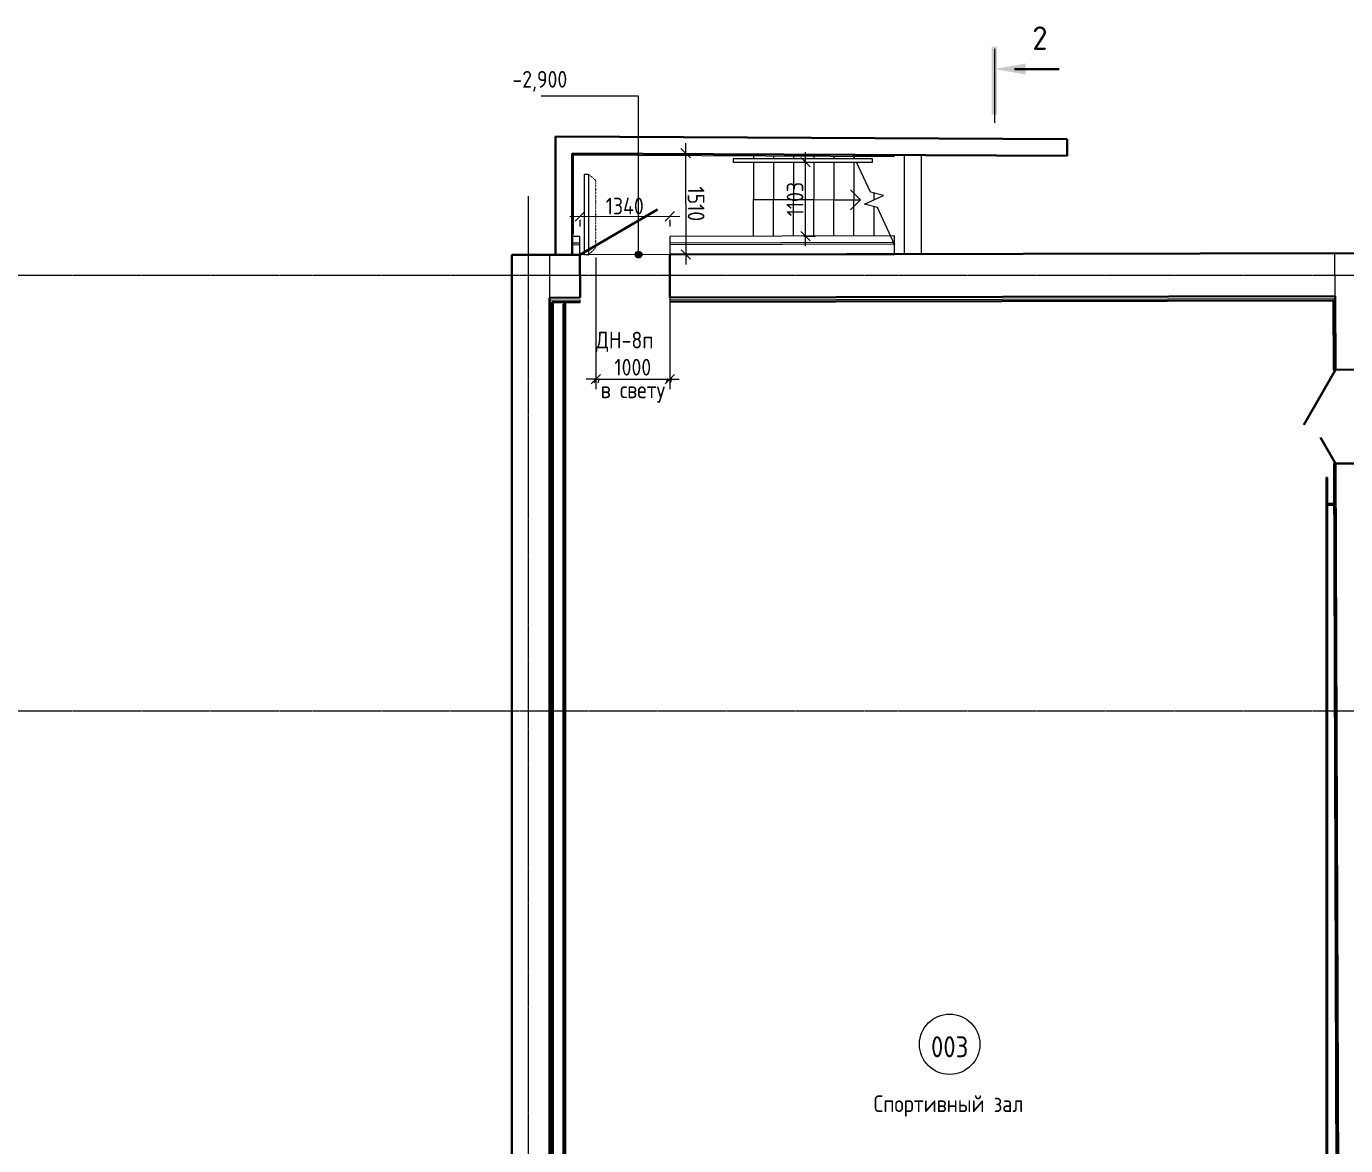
# Model space of a CAD drawing. Header units: millimetres. Extents: x 504091 to 2165846, y 135022 to 442887.
# Drawn here: x 1614382 to 1634057, y 338134 to 354829 of the extents above; entities that cross this region are included whole.
import ezdxf

# ---------------------------------------------------------------- set-up
doc = ezdxf.new("R2010")
doc.units = ezdxf.units.MM
for name, pattern in [('ADSK_Линия сетки', [25, 20, -2.5, 0, -2.5]), ('ADSK_Пунктирная_п1', [0.53, 0, -0.53]), ('ADSK_Штрихпунктирная 2 точки_ш15 п1_5 п1_5 п1_5', [19.5, 15, -1.5, 0, -1.5, 0, -1.5]), ('осеваяX2', [4, 2.5, -0.5, 0.5, -0.5])]:
    doc.linetypes.add(name, pattern=pattern)
doc.layers.get('Defpoints').update_dxf_attribs({"color": 255})
for name, color, linetype, lineweight in [('Аннотация', 7, 'Continuous', 9), ('Двери', 7, 'Continuous', 20), ('Лестницы', 7, 'Continuous', 18), ('Марки дверей', 7, 'Continuous', 20), ('Марки помещений', 7, 'Continuous', 20), ('Оси', 165, 'осеваяX2', 13), ('отметки', 7, 'Continuous', 20), ('Перекрытие', 7, 'Continuous', 18), ('размеры', 7, 'Continuous', 9), ('Разрезы', 7, 'Continuous', 9), ('Стены внутренние', 7, 'Continuous', 18), ('Стены несущие', 7, 'Continuous', 30), ('Стены отделка', 7, 'Continuous', 30), ('Стены перегородки', 7, 'Continuous', 30), ('Стены штриховка', 7, 'Continuous', 18), ('Стрелки вверх', 7, 'Continuous', 18)]:
    doc.layers.add(name, color=color, linetype=linetype, lineweight=lineweight)
doc.layers.add('Линии', color=7, linetype='Continuous', lineweight=9, true_color=0x00a600)
doc.layers.add('Штриховка', color=252, linetype='Continuous')
doc.styles.add('GOST Common', font='GOST_Common.ttf', dxfattribs={"width": 0.9, "height": 350})
doc.styles.add('GOST Common_1', font='GOST_Common.ttf', dxfattribs={"width": 0.9, "height": 250})
doc.styles.add('GOST Common_2', font='GOST_Common.ttf', dxfattribs={"width": 0.9, "height": 200})
doc.styles.add('GOST Common_3', font='GOST_Common.ttf', dxfattribs={"height": 250})
doc.dimstyles.new('ADSK_Основной_2_5_мм_Округление_до_10_мм', dxfattribs={"dimscale": 304.8, "dimtxt": 251.428749, "dimasz": 0.463911, "dimexe": 0.492126, "dimexo": 0.492126, "dimgap": 0.098425, "dimtad": 1, "dimdec": 0, "dimrnd": 10, "dimdsep": 46, "dimtxsty": 'GOST Common_1', "dimblk1": 'OBLIQUE', "dimblk2": 'OBLIQUE', "dimsah": 1, "dimcen": 0.09, "dimdle": 0.492126, "dimazin": 2, "dimtfac": 1, "dimtdec": 4, "dimtix": 1, "dimtmove": 0, "dimatfit": 3, "dimfxl": 0, "dimtvp": 1, "dimtolj": 1, "dimtzin": 0, "dimlwd": 20, "dimlwe": 20, "dimarcsym": 0})
doc.dimstyles.new('ADSK_Основной_2_5_мм_Округление_до_1_мм', dxfattribs={"dimscale": 304.8, "dimtxt": 251.428749, "dimasz": 0.463911, "dimexe": 0.492126, "dimexo": 0.492126, "dimgap": 0.098425, "dimtad": 1, "dimdec": 0, "dimdsep": 46, "dimtxsty": 'GOST Common_1', "dimblk1": 'OBLIQUE', "dimblk2": 'OBLIQUE', "dimsah": 1, "dimcen": 0.09, "dimdle": 0.492126, "dimazin": 2, "dimtfac": 1, "dimtdec": 4, "dimtix": 1, "dimtmove": 0, "dimatfit": 3, "dimfxl": 0, "dimtvp": 1, "dimtolj": 1, "dimtzin": 0, "dimlwd": 20, "dimlwe": 20, "dimarcsym": 0})

# ---------------------------------------------------------------- blocks, each defined once
blk = doc.blocks.new('AC_Дверь_Двупольная_Стальная - 1400х1800Н Л нов Д4л_ост_алюм_EI30_-3156447-План подвала')
at = {"layer": 'Двери', "lineweight": 30}
for p, q in [((700, 360), (-123, 835)), ((-700, 360), (-310, 585))]:
    blk.add_line(p, q, dxfattribs=at)
blk = doc.blocks.new('AC_Дверь_Однопольная_Стальная - 1340Х2200h ДН-8п-2674032-План подвала')
at = {"layer": 'Двери', "lineweight": 30}
blk.add_line((-670, 320), (490, 990), dxfattribs=at)
blk = doc.blocks.new('Разрез - Номер вида сзади_3_5 мм-16063-План подвала')
at = {"layer": 'Разрезы'}
for points in [[(9.8, 0.4), (9.8, -0.39), (-0.33, -0.39), (-0.33, 0.4)], [(2.18, -4.67), (3, 0), (3.82, -4.67)]]:
    blk.add_hatch(color=256, dxfattribs=at).paths.add_polyline_path(points)
at = {"layer": 'Разрезы', "lineweight": 30}
blk.add_line((3, -3), (3, -9.66), dxfattribs=at)
blk = doc.blocks.new('_Oblique')
at = {"color": 0, "linetype": 'ByBlock', "lineweight": -2}
blk.add_line((-0.5, -0.5), (0.5, 0.5), dxfattribs=at)
blk = doc.blocks.new('*D4359')
at = {"layer": 'Defpoints', "color": 0, "lineweight": 20, "transparency": 16777216}
for p in [(1622636, 352092), (1623976, 352095), (1623977, 351995)]:
    blk.add_point(p, dxfattribs=at)
at = {"layer": 'размеры', "color": 0, "lineweight": 20, "transparency": 16777216}
for p, q in [((1622487, 351992), (1624127, 351996)), ((1622637, 351942), (1622637, 351842)), ((1623977, 351945), (1623977, 351845))]:
    blk.add_line(p, q, dxfattribs=at)
at = {"layer": 'размеры', "color": 0, "lineweight": 20, "transparency": 16777216, "xscale": 141.4, "yscale": 141.4, "zscale": 141.4}
for p, rotation in [((1622637, 351992), 180.122518729381), ((1623977, 351995), 0.122518729380944)]:
    blk.add_blockref('_Oblique', p, dxfattribs=dict(at, rotation=rotation))
at = {"layer": 'размеры', "color": 0, "lineweight": 20, "transparency": 16777216, "insert": (1623306, 352149), "char_height": 250, "width": 726.16, "attachment_point": 5, "rotation": 0.1225, "style": 'GOST Common_1'}
blk.add_mtext('\\A1;1340', dxfattribs=at)
blk = doc.blocks.new('*D4360')
at = {"layer": 'Defpoints', "color": 0, "lineweight": 20, "transparency": 16777216}
for p in [(1623977, 351696), (1622874, 351529), (1623977, 349567)]:
    blk.add_point(p, dxfattribs=at)
at = {"layer": 'размеры', "color": 0, "lineweight": 20, "transparency": 16777216}
for p, q in [((1623977, 351546), (1623977, 349417)), ((1622874, 351379), (1622874, 349417)), ((1622874, 349567), (1622732, 349567)), ((1622874, 349567), (1623977, 349567)), ((1623977, 349567), (1624119, 349567))]:
    blk.add_line(p, q, dxfattribs=at)
at = {"layer": 'размеры', "color": 0, "lineweight": 20, "transparency": 16777216, "xscale": 141.4, "yscale": 141.4, "zscale": 141.4}
blk.add_blockref('_Oblique', (1622874, 349567), dxfattribs=at)
at = {"layer": 'размеры', "color": 0, "lineweight": 20, "transparency": 16777216, "xscale": 141.4, "yscale": 141.4, "zscale": 141.4, "rotation": 180}
blk.add_blockref('_Oblique', (1623977, 349567), dxfattribs=at)
at = {"layer": 'размеры', "color": 0, "lineweight": 20, "transparency": 16777216, "char_height": 250, "width": 1564.82, "attachment_point": 5, "style": 'GOST Common_1'}
for s, insert in [('\\A1;1000\u200e', (1623426, 349745)), ('\\A1;"в свету"', (1623426, 349374))]:
    blk.add_mtext(s, dxfattribs=dict(at, insert=insert))
blk = doc.blocks.new('*D4362')
at = {"layer": 'Defpoints', "color": 0, "lineweight": 20, "transparency": 16777216}
for p in [(1625901, 352803), (1626001, 352803), (1625828, 351700)]:
    blk.add_point(p, dxfattribs=at)
at = {"layer": 'размеры', "color": 0, "lineweight": 20, "transparency": 16777216}
for p, q in [((1626001, 351550), (1626001, 352953)), ((1626051, 352803), (1626151, 352803)), ((1625978, 351700), (1626151, 351700))]:
    blk.add_line(p, q, dxfattribs=at)
at = {"layer": 'размеры', "color": 0, "lineweight": 20, "transparency": 16777216, "xscale": 141.4, "yscale": 141.4, "zscale": 141.4}
for p, rotation in [((1626001, 352803), 90), ((1626001, 351700), 270)]:
    blk.add_blockref('_Oblique', p, dxfattribs=dict(at, rotation=rotation))
at = {"layer": 'размеры', "color": 0, "lineweight": 20, "transparency": 16777216, "insert": (1625846, 352252), "char_height": 250, "width": 644.34, "attachment_point": 5, "rotation": 90, "style": 'GOST Common_1'}
blk.add_mtext('\\A1;1103', dxfattribs=at)
blk = doc.blocks.new('*D4372')
at = {"layer": 'Defpoints', "color": 0, "lineweight": 20, "transparency": 16777216}
for p in [(1622523, 352933), (1623978, 351426), (1624217, 351426)]:
    blk.add_point(p, dxfattribs=at)
at = {"layer": 'размеры', "color": 0, "lineweight": 20, "transparency": 16777216}
for p, q in [((1624213, 353087), (1624217, 351276)), ((1622673, 352933), (1624364, 352937)), ((1624128, 351426), (1624367, 351427))]:
    blk.add_line(p, q, dxfattribs=at)
at = {"layer": 'размеры', "color": 0, "lineweight": 20, "transparency": 16777216, "xscale": 141.4, "yscale": 141.4, "zscale": 141.4}
for p, rotation in [((1624214, 352937), 90.12251873270172), ((1624217, 351426), 270.1225187327017)]:
    blk.add_blockref('_Oblique', p, dxfattribs=dict(at, rotation=rotation))
at = {"layer": 'размеры', "color": 0, "lineweight": 20, "transparency": 16777216, "insert": (1624370, 352182), "char_height": 250, "width": 644.34, "attachment_point": 5, "rotation": 270.1225, "style": 'GOST Common_1'}
blk.add_mtext('\\A1;1510', dxfattribs=at)
blk = doc.blocks.new('оси')
at = {"layer": 'Оси', "linetype": 'ADSK_Линия сетки'}
for p, q in [((24550, -2196.5), (24550, 46378)), ((-3614.3, 45200), (62615.4, 45200)), ((-3614.3, 38700), (62615.4, 38700))]:
    blk.add_line(p, q, dxfattribs=at)

msp = doc.modelspace()

# ---------------------------------------------------------------- hatches: boundary and pattern name
at = {"layer": 'отметки'}
h = msp.add_hatch(color=256, dxfattribs=at)
edge = h.paths.add_edge_path()
edge.add_arc((1623512.4284, 351424.9143), 50, 0, 360)
at = {"layer": 'Стены внутренние', "true_color": 0x0080ff}
for points in [[(1622403.2239, 333585.5333), (1622403.2239, 350684.555), (1622391.2239, 350684.555), (1622391.2239, 333585.5333)], [(1622416.1513, 333585.5333), (1622416.1513, 350710.4117), (1622404.1513, 350710.4117), (1622404.1513, 333585.5333)], [(1633770.9419, 328499.555), (1633782.9419, 328499.555), (1633782.9419, 348099.555), (1633770.9419, 348099.555), (1633770.9419, 329456.5371)], [(1633782.9419, 347693.555), (1633877.2096, 347693.555), (1633876.6555, 347705.555), (1633782.9419, 347705.555)]]:
    msp.add_hatch(color=150, dxfattribs=at).paths.add_polyline_path(points)

# ---------------------------------------------------------------- linework, layer by layer
at = {"layer": 'Лестницы'}
for p, q in [((1625224.6638, 352803.2901), (1625219.4432, 351698.5652)), ((1625224.6638, 352803.2901), (1625219.4432, 351698.5652)), ((1625225.1216, 352900.1579), (1625224.9001, 352853.2901)), ((1625225.1216, 352900.1579), (1625224.9001, 352853.2901)), ((1625524.6672, 352803.2901), (1625519.4496, 351699.2067)), ((1625524.6672, 352803.2901), (1625519.4496, 351699.2067)), ((1625525.1183, 352898.7402), (1625524.9035, 352853.2901)), ((1625525.1183, 352898.7402), (1625524.9035, 352853.2901)), ((1625824.6705, 352803.2901), (1625819.456, 351699.8482)), ((1625824.6705, 352803.2901), (1625819.456, 351699.8482)), ((1625825.1149, 352897.3225), (1625824.9068, 352853.2901)), ((1625825.1149, 352897.3225), (1625824.9068, 352853.2901)), ((1626124.6739, 352803.2901), (1626119.4624, 351700.4897)), ((1626124.6739, 352803.2901), (1626119.4624, 351700.4897)), ((1626125.1116, 352895.9048), (1626124.9102, 352853.2901)), ((1626125.1116, 352895.9048), (1626124.9102, 352853.2901)), ((1626424.6772, 352803.2901), (1626419.4687, 351701.1313)), ((1626424.6772, 352803.2901), (1626419.4687, 351701.1313)), ((1626425.1082, 352894.4871), (1626424.9135, 352853.2901)), ((1626425.1082, 352894.4871), (1626424.9135, 352853.2901)), ((1626739.5939, 352853.2901), (1626712.0329, 352913.1314)), ((1626724.6806, 352803.2901), (1626719.4751, 351701.7728)), ((1626724.6806, 352803.2901), (1626719.4751, 351701.7728)), ((1626725.0659, 352884.8336), (1626724.9169, 352853.2901)), ((1626725.0659, 352884.8336), (1626724.9169, 352853.2901)), ((1626969.731, 352353.6079), (1626762.6222, 352803.2901)), ((1626880.1012, 352174.7069), (1627163.9434, 352305.4352)), ((1627163.9434, 352305.4352), (1626969.731, 352353.6079)), ((1627022.497, 352340.5198), (1627022.0223, 352240.071)), ((1627022.497, 352340.5198), (1627022.0223, 352240.071)), ((1627074.3136, 352126.5342), (1626880.1012, 352174.7069)), ((1627021.5476, 352139.6223), (1627019.4815, 351702.4143)), ((1627021.5476, 352139.6223), (1627019.4815, 351702.4143)), ((1627332.0117, 351567.0107), (1627074.3136, 352126.5342)), ((1627318.9787, 351595.3085), (1627318.8453, 351567.0729)), ((1627318.9787, 351595.3085), (1627318.8453, 351567.0729)), ((1627318.8453, 351567.0729), (1627332.0117, 351567.0107))]:
    msp.add_line(p, q, dxfattribs=at)
at = {"layer": 'Линии', "color": 7, "lineweight": 18}
for p, q in [((1627001.4999, 352853.2901), (1624920.5511, 352853.2901)), ((1624920.5511, 352853.2901), (1624920.5511, 352803.2901)), ((1624920.5511, 352803.2901), (1627001.4999, 352803.2901)), ((1627001.4999, 352803.2901), (1627001.4999, 352853.2901))]:
    msp.add_line(p, q, dxfattribs=at)
at = {"layer": 'Линии', "color": 7, "linetype": 'ADSK_Штрихпунктирная 2 точки_ш15 п1_5 п1_5 п1_5'}
for p, q in [((1622707.7635, 351423.322), (1622707.7635, 352623.322)), ((1622707.7635, 352623.322), (1622767.7635, 352623.322)), ((1622767.7635, 352623.322), (1622767.7635, 351423.322)), ((1622767.7635, 351423.322), (1622707.7635, 351423.322))]:
    msp.add_line(p, q, dxfattribs=at)
at = {"layer": 'Линии', "color": 7, "linetype": 'ADSK_Пунктирная_п1', "ltscale": 0.5}
for p, q in [((1622873.8296, 352529.5163), (1622767.7635, 352623.322)), ((1622873.8296, 351529.388), (1622873.8296, 352529.5163)), ((1622767.7635, 351423.322), (1622873.8296, 351529.388))]:
    msp.add_line(p, q, dxfattribs=at)
at = {"layer": 'Линии', "color": 7}
msp.add_circle((1628151.5963, 339645.6669), 450, dxfattribs=at)
at = {"layer": 'отметки', "lineweight": 20}
for p, q in [((1623512.4284, 353787.3612), (1622058.9226, 353787.3612)), ((1623512.4284, 351424.9143), (1623512.4284, 353787.3612))]:
    msp.add_line(p, q, dxfattribs=at)
at = {"layer": 'отметки'}
msp.add_circle((1623512.4284, 351424.9143), 50, dxfattribs=at)
at = {"layer": 'Перекрытие'}
msp.add_line((1623977.7606, 351425.9094), (1622637.7637, 351423.044), dxfattribs=at)
at = {"layer": 'Разрезы', "lineweight": 20}
msp.add_line((1628818.5083, 354492.6495), (1628818.5083, 353389.9683), dxfattribs=at)
at = {"layer": 'Стены внутренние'}
for p, q in [((1627476.4999, 351433.6582), (1627476.4999, 352909.5187)), ((1627726.4999, 352908.3373), (1627726.4999, 351433.9255)), ((1627476.4999, 351433.6582), (1627601.4999, 351433.6582))]:
    msp.add_line(p, q, dxfattribs=at)
at = {"layer": 'Стены несущие'}
for p, q in [((1622273.277, 353184.1105), (1622273.277, 351422.5319)), ((1629903.8453, 353148.0505), (1622273.277, 353184.1105)), ((1629902.6639, 352898.0533), (1629903.8453, 353148.0505)), ((1622523.277, 351592.7995), (1622523.277, 352932.9263)), ((1622523.277, 352932.9263), (1629902.6639, 352898.0533)), ((1622637.7637, 351423.044), (1621624.1513, 351420.8765)), ((1621624.1513, 351420.8765), (1621624.1513, 333995.762)), ((1622273.277, 351422.5319), (1622523.277, 351422.5319)), ((1622523.2343, 351592.7995), (1622523.277, 351572.7995)), ((1622523.277, 351572.7995), (1622523.277, 351422.5319)), ((1622523.277, 351422.7992), (1622637.7637, 351423.044)), ((1622639.1322, 350783.0455), (1622637.7637, 351423.044)), ((1634618.2976, 351448.6627), (1623977.7606, 351425.9094)), ((1623977.7606, 351425.9094), (1627328.3443, 351433.0741)), ((1623977.7606, 351425.9094), (1623979.1292, 350785.9109)), ((1622184.1513, 350782.0725), (1622639.1322, 350783.0455)), ((1622184.1513, 350782.0725), (1622184.1513, 331408.2371)), ((1622391.2239, 350684.555), (1622391.2239, 332116.555)), ((1622391.2239, 350684.555), (1622403.2239, 350684.555)), ((1622403.2239, 350684.555), (1622403.2239, 332099.555)), ((1622404.1513, 350710.4117), (1622404.1513, 332099.555)), ((1622404.1513, 350710.4117), (1622416.1513, 350710.4117)), ((1622416.1513, 350710.4117), (1622416.1513, 332099.555)), ((1623979.1292, 350785.9109), (1633900.41, 350807.1261)), ((1633900.41, 350807.1261), (1633904.037, 349707.6238)), ((1633904.037, 349707.6238), (1634624.0331, 349709.999)), ((1634628.6514, 348310.0066), (1633908.6553, 348307.6315)), ((1633908.6553, 348307.6315), (1633974.1892, 328441.6882)), ((1633770.9419, 348099.555), (1633770.9419, 328499.555)), ((1633782.9419, 348099.555), (1633770.9419, 348099.555)), ((1633782.9419, 328499.555), (1633782.9419, 348099.555)), ((1633877.2096, 347705.555), (1633770.9419, 347705.555)), ((1633770.9419, 347693.555), (1633877.2096, 347693.555)), ((1633877.2096, 347693.555), (1633877.2096, 347705.555))]:
    msp.add_line(p, q, dxfattribs=at)
at = {"layer": 'Стены отделка', "lineweight": 9}
for p, q in [((1622543.277, 352932.9263), (1622523.277, 352932.9263)), ((1627325.1927, 352910.2338), (1622543.277, 352932.8318)), ((1622543.277, 352912.8315), (1627325.0982, 352890.234)), ((1622543.277, 351732.0423), (1622543.277, 352912.8315)), ((1627325.0982, 352890.234), (1627325.1927, 352910.2338)), ((1622523.277, 351732.0423), (1622543.277, 351732.0423)), ((1627318.7683, 351603.0541), (1623977.3971, 351595.909)), ((1627318.8111, 351583.0541), (1627318.7683, 351603.0541)), ((1622637.4002, 351593.0436), (1622523.2343, 351592.7995)), ((1622637.4429, 351573.0437), (1622637.4002, 351593.0436)), ((1622637.7637, 351423.044), (1622637.4429, 351573.0437)), ((1623977.3971, 351595.909), (1623977.4399, 351575.909)), ((1623977.4399, 351575.909), (1623977.7606, 351425.9094)), ((1627328.0235, 351583.0738), (1627318.8111, 351583.0541)), ((1627328.3443, 351433.0741), (1627328.0235, 351583.0738)), ((1622639.2178, 350743.0453), (1622184.1513, 350742.0722)), ((1622184.1513, 350722.0722), (1622204.1513, 350722.1149)), ((1622204.1513, 350722.1149), (1622204.1513, 331408.2371)), ((1622224.1513, 350722.1577), (1622224.1513, 331408.2371)), ((1622236.1513, 350710.1833), (1622639.2862, 350711.0454)), ((1622236.1513, 350710.1833), (1622236.1513, 331408.2371)), ((1622639.2605, 350723.0454), (1622639.2178, 350743.0453)), ((1622639.2862, 350711.0454), (1622639.2605, 350723.0454)), ((1633890.6195, 350767.1049), (1623979.2147, 350745.9107)), ((1623979.2147, 350745.9107), (1623979.2575, 350725.9108)), ((1623979.2575, 350725.9108), (1623979.2831, 350713.9108)), ((1623979.2831, 350713.9108), (1633868.6476, 350735.0578)), ((1633868.6476, 350735.0578), (1633872.0372, 349707.5183)), ((1633880.6079, 350747.0834), (1633890.6623, 350747.1049)), ((1633880.8905, 350661.4404), (1633880.6079, 350747.0834)), ((1633900.8904, 350661.5064), (1633880.8905, 350661.4404)), ((1633890.6623, 350747.1049), (1633890.6195, 350767.1049)), ((1633904.037, 349707.6238), (1633900.8904, 350661.5064)), ((1633872.0372, 349707.5183), (1633904.037, 349707.6238)), ((1633908.6553, 348307.6315), (1633876.6555, 348307.5259)), ((1633876.6555, 348307.5259), (1633942.0835, 328473.6882)), ((1633974.1894, 328441.6273), (1633908.6553, 348307.6315))]:
    msp.add_line(p, q, dxfattribs=at)
at = {"layer": 'Стены перегородки', "lineweight": 18}
for p, q in [((1622637.1863, 351693.0434), (1622523.0204, 351692.7993)), ((1622523.0204, 351692.7993), (1622523.277, 351572.7995)), ((1622637.4429, 351573.0437), (1622637.1863, 351693.0434)), ((1627327.774, 351703.0735), (1623977.1833, 351695.9088)), ((1623977.1833, 351695.9088), (1623977.4399, 351575.909)), ((1627328.0306, 351583.0738), (1627327.774, 351703.0735)), ((1622523.277, 351572.7995), (1622637.4429, 351573.0437)), ((1623977.4399, 351575.909), (1627328.0306, 351583.0738))]:
    msp.add_line(p, q, dxfattribs=at)
at = {"layer": 'Стены штриховка'}
for p, q in [((1622184.1513, 351422.074), (1622184.1513, 350782.0725)), ((1622523.277, 351572.7995), (1622637.4429, 351573.0437)), ((1623977.4399, 351575.909), (1627318.8111, 351583.0541)), ((1633900.41, 350807.1261), (1633898.2988, 351447.1231)), ((1622639.2605, 350723.0454), (1622224.1513, 350722.1577)), ((1622234.1513, 350712.1791), (1622639.2819, 350713.0454)), ((1622234.1513, 331408.2371), (1622234.1513, 350712.1791)), ((1633880.6079, 350747.0834), (1623979.2575, 350725.9108)), ((1623979.2789, 350715.9108), (1633870.641, 350737.0621)), ((1633870.641, 350737.0621), (1633874.0372, 349707.5249)), ((1633880.8905, 350661.4404), (1633884.0371, 349707.5579)), ((1633878.6555, 348307.5325), (1633944.0901, 328471.6882)), ((1633888.6554, 348307.5655), (1633954.0901, 328471.6882))]:
    msp.add_line(p, q, dxfattribs=at)
at = {"layer": 'Стрелки вверх'}
for p, q in [((1626822.0245, 352241.0162), (1626672.7351, 352391.7234)), ((1625222.0424, 352248.5773), (1625522.0391, 352247.1596)), ((1625522.0391, 352247.1596), (1625822.0357, 352245.7419)), ((1625822.0357, 352245.7419), (1626122.0324, 352244.3242)), ((1626122.0324, 352244.3242), (1626422.029, 352242.9065)), ((1626422.029, 352242.9065), (1626722.0257, 352241.4888)), ((1626822.0245, 352241.0162), (1626671.3174, 352091.7267)), ((1626722.0257, 352241.4888), (1626822.0245, 352241.0162))]:
    msp.add_line(p, q, dxfattribs=at)

# ---------------------------------------------------------------- block references
at = {"layer": 'Двери', "color": 8, "true_color": 0x7f7f7f}
for name, p, rotation in [('AC_Дверь_Однопольная_Стальная - 1340Х2200h ДН-8п-2674032-План подвала', (1623308.4464, 351104.4774), 0.1225187288004352), ('AC_Дверь_Двупольная_Стальная - 1400х1800Н Л нов Д4л_ост_алюм_EI30_-3156447-План подвала', (1634266.3442, 349008.8152), 90.18900695453367)]:
    msp.add_blockref(name, p, dxfattribs=dict(at, rotation=rotation))
at = {"layer": 'Разрезы', "lineweight": 50, "extrusion": (0, 0, -1), "xscale": 99.99999999999993, "yscale": 99.99999999999993, "zscale": 99.99999999999993, "rotation": 270}
msp.add_blockref('Разрез - Номер вида сзади_3_5 мм-16063-План подвала', (-1628818.5083, 354492.6495), dxfattribs=at)
at = {"layer": 'Штриховка'}
msp.add_blockref('оси', (1597321.3197, 305918.2371), dxfattribs=at)

# ---------------------------------------------------------------- texts
at = {"layer": 'Аннотация', "lineweight": 9, "insert": (1628151.5963, 339608.7188), "char_height": 312.5, "width": 520.211119, "attachment_point": 5, "line_spacing_factor": 1.022766, "style": 'GOST Common'}
msp.add_mtext('003', dxfattribs=at)
at = {"layer": 'Марки дверей', "lineweight": 9, "insert": (1623304.839, 350123.9008), "char_height": 250, "width": 869.4, "attachment_point": 5, "line_spacing_factor": 1.022766, "style": 'GOST Common_2'}
msp.add_mtext('\\pt450,900,1350,1800,2250,2700,3150,3600,4050,4500,4950,5400,5850,6300,6750,7200,7650,8100,8550,9000,9450,9900,10350,10800,11250,11700,12150,12600,13050,13500,13950,14400;ДН-8п', dxfattribs=at)
at = {"layer": 'Марки помещений', "lineweight": 9, "insert": (1628134.5375, 338725.2283), "char_height": 250, "width": 2238.3, "attachment_point": 5, "line_spacing_factor": 1.022766, "style": 'GOST Common_2'}
msp.add_mtext('\\pt450,900,1350,1800,2250,2700,3150,3600,4050,4500,4950,5400,5850,6300,6750,7200,7650,8100,8550,9000,9450,9900,10350,10800,11250,11700,12150,12600,13050,13500,13950,14400;Спортивный зал', dxfattribs=at)
at = {"layer": 'отметки', "lineweight": 20, "insert": (1621630.2465, 354164.0683), "char_height": 250, "width": 1028.822569, "attachment_point": 1, "line_spacing_factor": 1.022761, "style": 'GOST Common_1'}
msp.add_mtext('-2,900', dxfattribs=at)
at = {"layer": 'Разрезы', "insert": (1629498.3087, 354653.7542), "char_height": 350, "width": 206.4, "attachment_point": 5, "line_spacing_factor": 1.022766, "style": 'GOST Common_3'}
msp.add_mtext('\\pt1016.001,2031.9985,3047.9995,4064.0005,5080.0015,6095.999,7112,8128.001,9143.9985,10159.9995,11176.0005,12192.0015,13207.999,14224,15240.001,16255.9985,17271.9995,18288.0005,19304.0015,20319.999,21336,22352.001,23367.9985,24383.9995,25400.0005,26416.0015,27431.999,28448,29464.001,30479.9985,31495.9995,32512.0005;2', dxfattribs=at)

# ---------------------------------------------------------------- dimensions: what is measured, and where the dimension line sits
at = {"layer": 'размеры', "lineweight": 20}
for base, p1, p2, angle, dimstyle, override, picture, middle in [((1624216.9117, 351426.4208), (1622523.277, 352932.9263), (1623977.7606, 351425.9094), 270.12251873, 'ADSK_Основной_2_5_мм_Округление_до_1_мм', {"dimpost": '<>', "dimfxl": 2094.426527}, '*D4372', (1624370.2967, 352181.8123)), ((1626001.4398, 352803.2901), (1625827.8128, 351699.8661), (1625901.4549, 352803.2901), 90, 'ADSK_Основной_2_5_мм_Округление_до_1_мм', {"dimpost": '<>', "dimfxl": 1105.878666}, '*D4362', (1625846.4398, 352251.5781)), ((1623976.5433, 351995.1958), (1622636.3326, 352092.315), (1623976.3295, 352095.1804), 0.12251873, 'ADSK_Основной_2_5_мм_Округление_до_10_мм', {"dimpost": '<>', "dimfxl": 1340}, '*D4359', (1623306.2134, 352148.7627))]:
    dim = msp.add_linear_dim(base=base, p1=p1, p2=p2, angle=angle, dimstyle=dimstyle, override=override, dxfattribs=at)
    dim.commit()
    dim.dimension.update_dxf_attribs({"geometry": picture, "text_midpoint": middle})
dim = msp.add_linear_dim(base=(1623977.1833, 349566.9253), p1=(1622873.8296, 351529.388), p2=(1623977.1833, 351695.9088), text='1000\u200e\\X"в свету"', dimstyle='ADSK_Основной_2_5_мм_Округление_до_1_мм', override={"dimpost": '<>', "dimfxl": 1115.848828}, dxfattribs=at)
dim.commit()
dim.dimension.update_dxf_attribs({"geometry": '*D4360', "text_midpoint": (1623425.5064, 349566.9253)})

doc.saveas('drawing.dxf')
